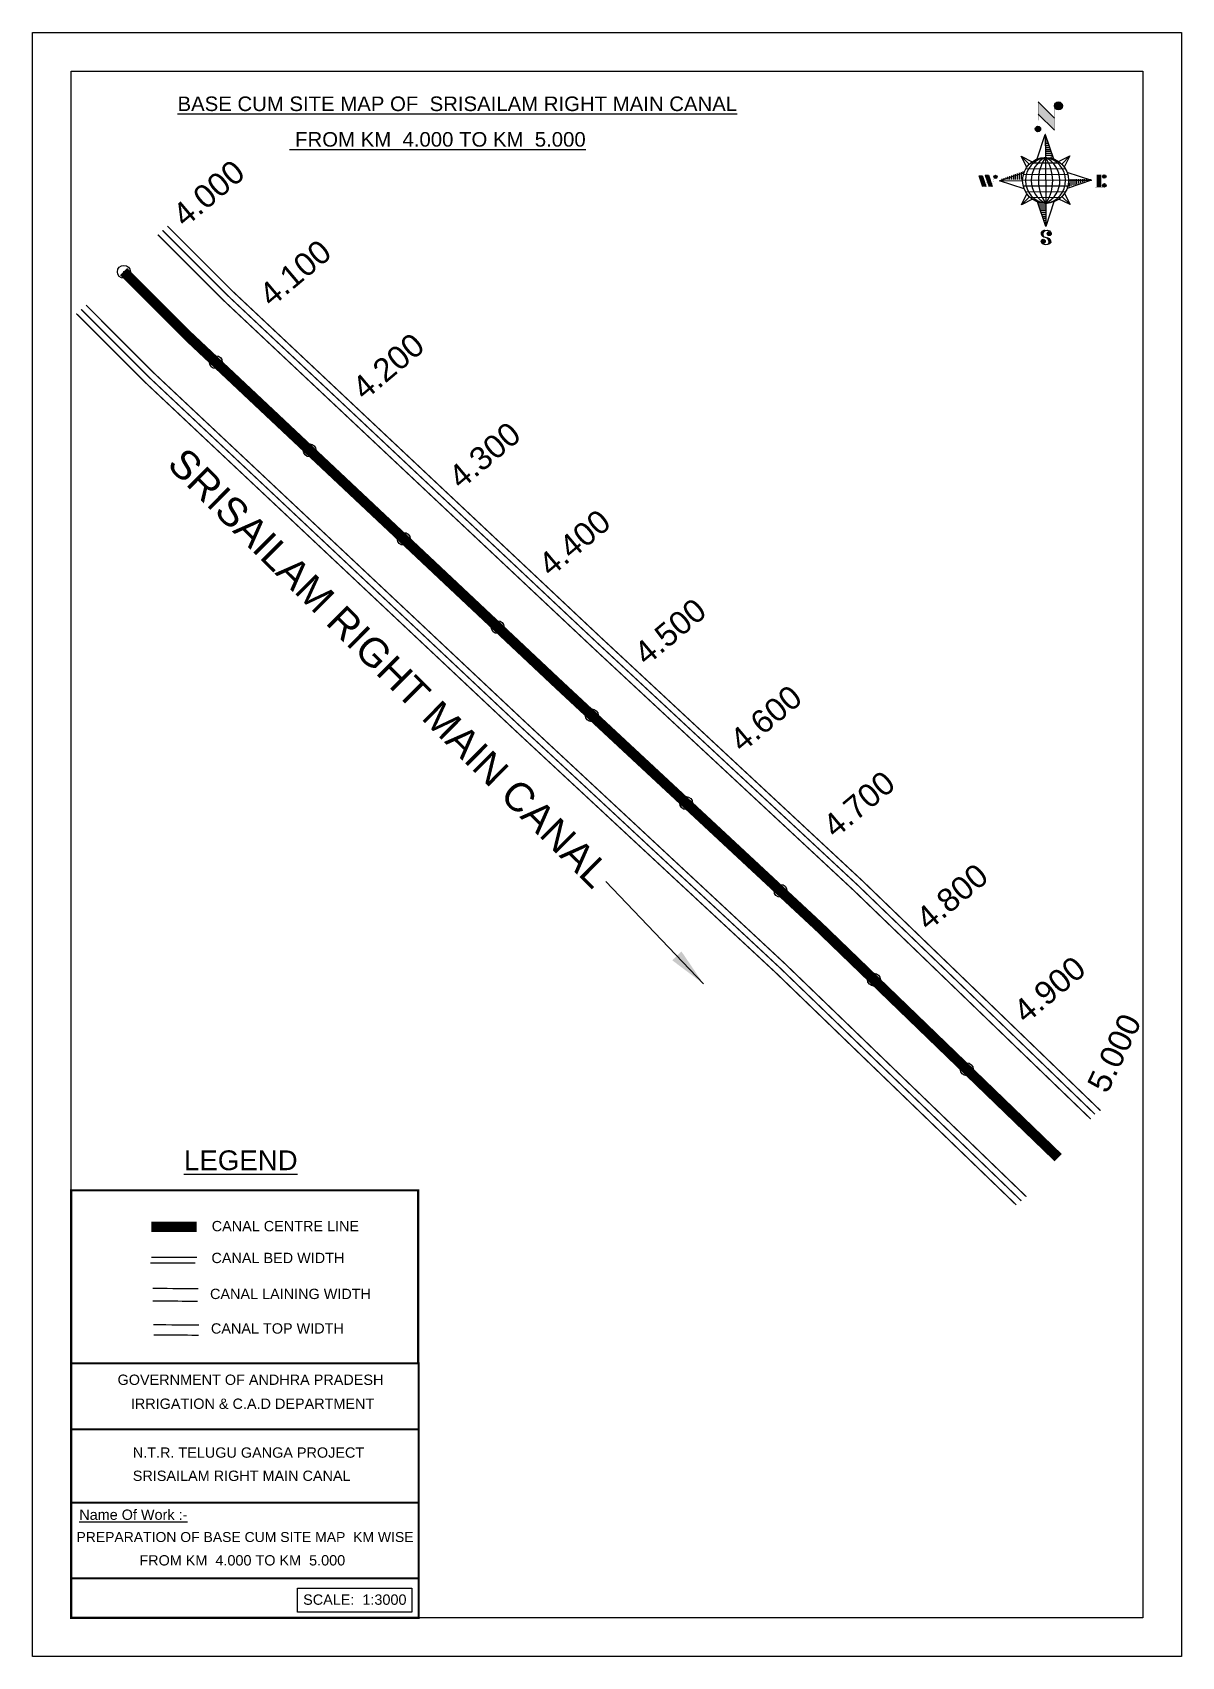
# Model space of a CAD drawing. Header units: inches. Extents: x 269779 to 270670, y 1755216 to 1756476.
import ezdxf

# ---------------------------------------------------------------- set-up
doc = ezdxf.new("R2010")
doc.units = ezdxf.units.IN
doc.header["$MEASUREMENT"] = 0
doc.header["$PDMODE"] = 32
doc.header["$PDSIZE"] = 10
for name, color, linetype in [('AQUADUCT', 1, 'Continuous'), ('bed with', 5, 'Continuous'), ('bord', 1, 'Continuous'), ('CHAINAGE', 7, 'Continuous'), ('FRAME 025', 7, 'Continuous'), ('lining', 4, 'Continuous'), ('TEXT', 7, 'Continuous'), ('top of bund', 1, 'Continuous'), ('V', 6, 'Continuous')]:
    doc.layers.add(name, color=color, linetype=linetype)
doc.styles.get("Standard").update_dxf_attribs({"font": 'arial.ttf'})
doc.dimstyles.get("Standard").update_dxf_attribs({"dimtxt": 0.18, "dimasz": 0.18, "dimexe": 0.18, "dimexo": 0.0625, "dimgap": 0.09, "dimtad": 0, "dimtih": 1, "dimtoh": 1, "dimdec": 4, "dimzin": 0, "dimdsep": 46, "dimtxsty": 'Standard', "dimcen": 0.09, "dimadec": 0, "dimazin": 0, "dimtfac": 1, "dimtdec": 4, "dimtofl": 0, "dimtmove": 0, "dimatfit": 3, "dimfxl": 0, "dimtolj": 1, "dimtzin": 0, "dimarcsym": 0})
pattern_1 = [(267.297113149, (-8720374.938, 50637915.138), (10.5367255337, -0.497431438), [])]
pattern_2 = [(357.297113149, (-8720374.938, 50637915.138), (0.497431438, 10.5367255337), [])]

# ---------------------------------------------------------------- blocks, each defined once
blk = doc.blocks.new('*X5')
at = {"color": 0, "linetype": 'Continuous'}
for p, q in [((6321.6, 240.5), (6322.3, 241.2)), ((6321.6, 240.3), (6322.3, 241)), ((6321.6, 240.1), (6322.3, 240.8)), ((6321.6, 239.9), (6322.4, 240.7)), ((6321.6, 239.8), (6322.4, 240.6)), ((6321.6, 239.6), (6322.5, 240.5)), ((6321.6, 239.4), (6322.5, 240.3)), ((6321.6, 239.2), (6322.6, 240.2)), ((6321.7, 239.1), (6322.6, 240.1)), ((6321.8, 240.8), (6322.4, 241.4)), ((6321.8, 239), (6322.7, 240)), ((6321.8, 239), (6322.8, 239.9)), ((6321.9, 238.9), (6322.9, 239.8)), ((6322, 238.8), (6323, 239.7)), ((6322.1, 241.3), (6322.4, 241.6)), ((6322.1, 238.7), (6323.1, 239.6)), ((6322.2, 238.6), (6323.1, 239.6)), ((6322.3, 238.5), (6323.2, 239.5)), ((6322.4, 238.5), (6323.3, 239.4)), ((6322.5, 238.4), (6323.4, 239.3)), ((6322.7, 238.4), (6323.6, 239.3)), ((6322.8, 238.3), (6323.7, 239.2)), ((6322.9, 238.3), (6323.8, 239.1)), ((6323.1, 238.2), (6323.9, 239.1)), ((6323.2, 238.2), (6324, 239)), ((6323.3, 238.2), (6324.2, 239)), ((6323.5, 238.1), (6324.3, 238.9)), ((6323.7, 238.1), (6324.4, 238.9)), ((6323.8, 238.1), (6324.6, 238.8)), ((6324.1, 238.2), (6324.7, 238.8)), ((6324.3, 238.3), (6324.9, 238.8)), ((6324.6, 238.3), (6325.1, 238.8)), ((6324.8, 238.4), (6325.2, 238.8)), ((6325.1, 238.5), (6325.4, 238.8)), ((6325.4, 238.6), (6325.6, 238.8))]:
    blk.add_line(p, q, dxfattribs=at)
blk = doc.blocks.new('*X4')
at = {"color": 0, "linetype": 'Continuous'}
for p, q in [((6324.4, 240.3), (6324.5, 240.4)), ((6324.6, 240.3), (6324.8, 240.5)), ((6324.7, 240.2), (6325, 240.5)), ((6324.8, 240.2), (6325.2, 240.6)), ((6325, 240.1), (6325.5, 240.6)), ((6325.1, 240.1), (6325.6, 240.6)), ((6325.2, 240), (6325.8, 240.6)), ((6325.3, 240), (6326, 240.6)), ((6325.4, 239.9), (6326.1, 240.6)), ((6325.5, 239.8), (6326.2, 240.5)), ((6325.6, 239.8), (6326.3, 240.5)), ((6325.7, 239.7), (6326.5, 240.4)), ((6325.9, 239.6), (6326.6, 240.3)), ((6326, 239.5), (6326.7, 240.3)), ((6326, 239.4), (6326.8, 240.2)), ((6326.1, 239.3), (6327, 240.2)), ((6326.2, 239.3), (6327.1, 240.1)), ((6326.3, 239.2), (6327.1, 240)), ((6326.4, 239.1), (6327.2, 239.9)), ((6326.5, 239), (6327.3, 239.8)), ((6326.5, 238.9), (6327.4, 239.7)), ((6326.6, 238.8), (6327.5, 239.6)), ((6326.7, 238.7), (6327.5, 239.5)), ((6326.8, 238.6), (6327.6, 239.4)), ((6326.8, 238.5), (6327.7, 239.3)), ((6326.8, 236.5), (6327.4, 237)), ((6326.9, 238.3), (6327.8, 239.2)), ((6326.9, 238.2), (6327.9, 239.1)), ((6326.9, 236.8), (6327.6, 237.4)), ((6327, 238.1), (6327.8, 239)), ((6327, 237.9), (6327.8, 238.8)), ((6327, 237.8), (6327.8, 238.6)), ((6327, 237.6), (6327.8, 238.4)), ((6327, 237.4), (6327.8, 238.2)), ((6327, 237.3), (6327.8, 238)), ((6327, 237.1), (6327.8, 237.9))]:
    blk.add_line(p, q, dxfattribs=at)
blk = doc.blocks.new('H')
at = {"layer": 'bord', "extrusion": (0.000427885, 0.004792, 0.999988)}
h = blk.add_hatch(dxfattribs=at)
h.set_pattern_fill('LINE', color=8, scale=84.387686, angle=-2.70289, style=0)
h.set_pattern_definition(pattern_2)
h.paths.add_polyline_path([(-492.5, 785.6, -0.090992), (-448, 775.2), (-486.5, 912)])
h = blk.add_hatch(dxfattribs=at)
h.set_pattern_fill('LINE', color=8, scale=84.387686, angle=-92.70289, style=0)
h.set_pattern_definition(pattern_1)
h.paths.add_polyline_path([(-624.9, 665.1, -0.090992), (-614.5, 709.6), (-751.3, 671.1)])
h = blk.add_hatch(dxfattribs=at)
h.set_pattern_fill('LINE', color=8, scale=84.387686, angle=-92.70289, style=0)
h.set_pattern_definition(pattern_1)
h.paths.add_polyline_path([(-245.6, 647.2), (-372, 653.2, -0.090992), (-382.4, 608.7)])
h = blk.add_hatch(dxfattribs=at)
h.set_pattern_fill('LINE', color=8, scale=84.387686, angle=-2.70289, style=0)
h.set_pattern_definition(pattern_2)
h.paths.add_polyline_path([(-504.4, 532.7, -0.090992), (-548.9, 543.1), (-510.4, 406.3)])
for p, q in [((-516.2, 1087.1, -1217.1), (-431.5, 994, -1216.7)), ((-519.4, 1020.4, -1216.8), (-434.7, 927.3, -1216.4)), ((-538.3, 773.7, -1215.6), (-487, 906.2, -1216.3)), ((-487, 906.2, -1216.3), (-493, 779.8, -1215.7)), ((-487, 906.2, -1216.3), (-448.5, 769.4, -1215.7)), ((-626.7, 793.8, -1215.7), (-566.8, 760.2, -1215.6)), ((-626.7, 793.8, -1215.7), (-584.1, 747, -1215.5)), ((-598.9, 731, -1215.4), (-626.7, 793.8, -1215.7)), ((-421.3, 753.3, -1215.6), (-358.5, 781.1, -1215.7)), ((-358.5, 781.1, -1215.7), (-405.3, 738.5, -1215.5)), ((-358.5, 781.1, -1215.7), (-392.1, 721.2, -1215.4)), ((-864.7, 700.9, -1215.1), (-846.9, 637.7, -1214.9)), ((-846.9, 700.1, -1215.1), (-829.1, 636.9, -1214.9)), ((-829.1, 699.2, -1215.2), (-811.3, 636, -1214.9)), ((-829.1, 699.2, -1215.2), (-811.3, 698.4, -1215.2)), ((-811.3, 698.4, -1215.2), (-793.5, 635.2, -1214.9)), ((-751.8, 665.3, -1215), (-615, 703.8, -1215.3)), ((-751.8, 665.3, -1215), (-625.4, 659.3, -1215)), ((-619.3, 614, -1214.8), (-751.8, 665.3, -1215)), ((-246.1, 641.4, -1215.1), (-382.9, 602.9, -1214.9)), ((-378.6, 692.6, -1215.3), (-246.1, 641.4, -1215.1)), ((-372.5, 647.4, -1215.1), (-246.1, 641.4, -1215.1)), ((-213.5, 669.3, -1215.3), (-216.7, 600.8, -1214.9)), ((-197.2, 599.9, -1214.9), (-193.9, 668.4, -1215.3)), ((-639.4, 525.6, -1214.4), (-605.8, 585.5, -1214.7)), ((-639.4, 525.6, -1214.4), (-592.6, 568.1, -1214.6)), ((-576.6, 553.3, -1214.6), (-639.4, 525.6, -1214.4)), ((-510.9, 400.5, -1213.9), (-549.4, 537.2, -1214.5)), ((-371.2, 512.9, -1214.5), (-431.1, 546.5, -1214.6)), ((-371.2, 512.9, -1214.5), (-413.8, 559.7, -1214.7)), ((-399, 575.7, -1214.7), (-371.2, 512.9, -1214.5)), ((-459.6, 533, -1214.5), (-510.9, 400.5, -1213.9)), ((-504.9, 526.9, -1214.5), (-510.9, 400.5, -1213.9))]:
    blk.add_line(p, q, dxfattribs=at)
at = {"layer": 'bord', "color": 8, "linetype": 'ByBlock', "extrusion": (0.000427885, 0.004792, 0.999988)}
for p, q in [((-386.5, 711.4, -1215.4), (-605.5, 721.7, -1215.4)), ((-410.8, 744.2, -1215.5), (-578.1, 752.1, -1215.5)), ((-493, 779.8, -1215.7), (-504.9, 526.9, -1214.5)), ((-372.5, 647.4, -1215.1), (-625.4, 659.3, -1215)), ((-378, 615.9, -1214.9), (-622.9, 627.5, -1214.9)), ((-375, 679.2, -1215.3), (-619.9, 690.7, -1215.2)), ((-392.4, 584.9, -1214.8), (-611.4, 595.3, -1214.7)), ((-419.8, 554.6, -1214.6), (-587.1, 562.5, -1214.6))]:
    blk.add_line(p, q, dxfattribs=at)
at = {"layer": 'bord', "extrusion": (0.000427885, 0.004792, 0.999988), "elevation": -1212.1}
for points in [[(-522, 959.6, 1.61, 1.61, 0), (-515.7, 1092.9, 1.61, 1.61, 0)], [(-434.2, 933.1, 1.61, 1.61, 0), (-427.9, 1066.5, 1.61, 1.61, 0)], [(-870.1, 707, 0.642, 0.642, 0), (-846.4, 705.9, 0.642, 0.642, 0)], [(-828.6, 642.7, 0.642, 0.642, 0), (-855.2, 643.9, 0.642, 0.642, 0)], [(-828.6, 642.7, 0.642, 0.642, 0), (-821, 678, 0.642, 0.642, 0)], [(-810.8, 641.8, 0.642, 0.642, 0), (-784.1, 640.6, 0.642, 0.642, 0)], [(-793, 641, 0.642, 0.642, 0), (-781.6, 693.9, 0.642, 0.642, 0)], [(-222.7, 675.6, 0.706, 0.706, 0), (-173.8, 673.3, 0.706, 0.706, 0)], [(-177.1, 604.8, 0.706, 0.706, 0), (-226, 607.1, 0.706, 0.706, 0)]]:
    blk.add_lwpolyline(points, format="xyseb", dxfattribs=at)
for points in [[(-413.7, 1073.1, 22.3, 22.3, 1), (-397.6, 1057.7, 22.3, 22.3, 1)], [(-530.3, 949.5, 14.8, 14.8, 1), (-519.6, 939.3, 14.8, 14.8, 1)], [(-775.9, 696.6, 8.9, 8.9, 1), (-769.5, 690.4, 8.9, 8.9, 1)], [(-177.8, 666.9, 9.79, 9.79, 1), (-170.8, 660.1, 9.79, 9.79, 1)], [(-180.1, 618, 9.79, 9.79, 1), (-173.1, 611.2, 9.79, 9.79, 1)], [(-489.8, 361.7, 11.1, 11.1, 1), (-498.1, 369.1, 11.1, 11.1, 1)], [(-525.2, 321.6, 11.1, 11.1, 1), (-533.4, 328.9, 11.1, 11.1, 1)]]:
    blk.add_lwpolyline(points, format="xyseb", close=True, dxfattribs=at)
at = {"layer": 'bord', "extrusion": (0.000427885, 0.004792, 0.999988), "const_width": 0.706, "elevation": -1212.1}
blk.add_lwpolyline([(-194.8, 644.8), (-185, 644.4)], dxfattribs=at)
at = {"layer": 'bord', "extrusion": (0.000427885, 0.004792, 0.999988), "elevation": -1212.1}
for points in [[(-537, 317.4), (-530.7, 310.5), (-519.8, 306.8), (-504.9, 306.9), (-493.9, 310), (-486.3, 317.7), (-486.5, 325.8), (-490.6, 333.3), (-493.5, 336.2), (-502.8, 340.9), (-522.5, 347.3), (-530.4, 351.6), (-533.7, 354.6), (-537.4, 362.6), (-537, 373.4), (-530, 380.7), (-520, 384.1), (-503.5, 384.2), (-492.5, 379.9), (-487.1, 373.3)], [(-522.5, 347.6), (-526.2, 353.8), (-527.8, 360.6), (-527.9, 370.6), (-525.9, 375.5), (-521.3, 381.2), (-514.5, 384.4)], [(-504.9, 306.9), (-499, 312.4), (-497, 319.4), (-497.5, 326.5), (-501.2, 335.4), (-509.2, 343.2)]]:
    blk.add_lwpolyline(points, dxfattribs=at)
at = {"layer": 'bord', "extrusion": (0.000427885, 0.004792, 0.999988)}
for centre, radius in [((-405.6, 1065.4, -1212.1), 22.3), ((-525, 944.4, -1212.1), 14.8), ((-498.4, 659.1, -1212.1), 126.6), ((-772.7, 693.5, -1212.1), 8.9), ((-174.3, 663.5, -1212.1), 9.79), ((-176.6, 614.6, -1212.1), 9.79), ((-494, 365.4, -1212.1), 11.1), ((-529.3, 325.2, -1212.1), 11.1)]:
    blk.add_circle(centre, radius, dxfattribs=at)
at = {"layer": 'bord', "color": 8, "linetype": 'ByBlock', "extrusion": (0.000427885, 0.004792, 0.999988)}
for centre, radius, start, end in [((-481.5, 658.3, -1212.1), 127.7, 94.92536, 259.66906), ((-436.8, 656.2, -1212.1), 140.8, 113.28644, 241.30798), ((-315.9, 650.5, -1212.1), 222.3, 142.58916, 212.00526), ((-560.1, 662.1, -1212.1), 140.8, 293.28644, 61.30798), ((-681, 667.8, -1212.1), 222.3, 322.58916, 32.00526), ((-515.4, 659.9, -1212.1), 127.7, 274.92536, 79.66906)]:
    blk.add_arc(centre, radius, start, end, dxfattribs=at)
at = {"layer": 'bord', "extrusion": (0.000427885, 0.004792, 0.999988)}
for points in [[(-515.7, 1092.9, -1212.1), (-431, 999.8, -1212.1), (-518.9, 1026.2, -1212.1), (-434.2, 933.1, -1212.1)], [(-864.1, 706.7, -1212.1), (-846.4, 705.9, -1212.1), (-846.3, 643.5, -1212.1), (-828.6, 642.7, -1212.1)], [(-828.6, 705, -1212.1), (-810.8, 704.2, -1212.1), (-810.8, 641.8, -1212.1), (-793, 641, -1212.1)], [(-193.4, 674.2, -1212.1), (-196.6, 605.7, -1212.1), (-213, 675.1, -1212.1), (-216.2, 606.7, -1212.1)]]:
    blk.add_solid(points, dxfattribs=at)
at = {"layer": 'bord', "extrusion": (0.000427885, 0.004792, 0.999988), "xscale": 7.977342409717546, "yscale": 7.977342408231451, "zscale": 7.977342408476333, "rotation": 138.0840426661453}
for name, p in [('*X4', (38300.5, -31929.4, -1212.1)), ('*X5', (38314.4, -31950.9, -1212.1))]:
    blk.add_blockref(name, p, dxfattribs=at)

msp = doc.modelspace()

# ---------------------------------------------------------------- linework, layer by layer
at = {"linetype": 'ByBlock'}
for points in [[(269779.4, 1755216.2), (269779.4, 1756476.2), (270670.4, 1756476.2), (270670.4, 1755216.2)], [(270640.4, 1756446.2), (270640.4, 1755246.2), (269809.4, 1755246.2), (269809.4, 1756446.2)]]:
    msp.add_lwpolyline(points, close=True, dxfattribs=at)
at = {"color": 3}
for p in [(269850.3, 1756290.5), (269921.6, 1756220.4), (269994.4, 1756151.9), (270067.3, 1756083.3), (270140.1, 1756014.8), (270213.1, 1755946.4), (270286.3, 1755878.3), (270359.5, 1755810.2), (270431.9, 1755741.3), (270503.9, 1755671.8)]:
    msp.add_point(p, dxfattribs=at)
at = {"layer": 'bed with', "const_width": 1}
for points in [[(269876.6, 1756319.3), (269927.6, 1756268.3), (270214.1, 1755998.8), (270416.2, 1755810.6), (270600, 1755633.2)], [(269820.9, 1756264.7), (269873.2, 1756212.3), (270160.8, 1755941.9), (270362.6, 1755754), (270550.1, 1755572.9)], [(269905.8, 1755521.4), (269903.8, 1755521.5), (269871, 1755521.5), (269870.7, 1755521.5)], [(269906.9, 1755525.9), (269903.8, 1755525.9), (269871.6, 1755525.9)]]:
    msp.add_lwpolyline(points, dxfattribs=at)
at = {"layer": 'FRAME 025', "lineweight": -3, "const_width": 1.64}
for points in [[(269809.4, 1755577.9), (270078.5, 1755577.9), (270078.5, 1755443.7), (269809.4, 1755443.7)], [(269809.4, 1755443.7), (270078.9, 1755443.7), (270078.9, 1755246.2), (269809.4, 1755246.2)]]:
    msp.add_lwpolyline(points, close=True, dxfattribs=at)
for points in [[(269809.4, 1755392.4), (270078.9, 1755392.4)], [(269809.4, 1755335.6), (270078.9, 1755335.6)], [(269809.4, 1755276.9), (270078.9, 1755276.9)]]:
    msp.add_lwpolyline(points, dxfattribs=at)
at = {"layer": 'lining', "const_width": 1}
for points in [[(269880.2, 1756322.7), (269931, 1756271.9), (270217.5, 1756002.5), (270419.7, 1755814.3), (270603.3, 1755636.9)], [(269817.2, 1756261.3), (269869.8, 1756208.7), (270157.3, 1755938.2), (270359.1, 1755750.4), (270546.2, 1755569.7)], [(269872.7, 1755501.8), (269897.4, 1755501.6), (269908, 1755501.5)], [(269872.6, 1755492.1), (269899.5, 1755491.8), (269907.5, 1755491.8)]]:
    msp.add_lwpolyline(points, dxfattribs=at)
at = {"layer": 'top of bund', "const_width": 1}
for points in [[(269884.1, 1756325.9), (269934.5, 1756275.5), (270220.9, 1756006.1), (270423.1, 1755817.9), (270607.6, 1755639.7)], [(269813.4, 1756258.1), (269866.3, 1756205.2), (270153.9, 1755934.5), (270355.7, 1755746.8), (270542.3, 1755566.5)], [(269873.2, 1755473.6), (269897.8, 1755473.4), (269908.6, 1755473.3)], [(269908.2, 1755465.4), (269900.3, 1755465.5), (269873.3, 1755465.7)]]:
    msp.add_lwpolyline(points, dxfattribs=at)
at = {"layer": 'V', "color": 6, "const_width": 8}
for points in [[(269850.1, 1756290.6), (269900.4, 1756240.3), (270187.4, 1755970.3), (270389.4, 1755782.3), (270574.8, 1755603.2)], [(269906.8, 1755549.5), (269904.2, 1755549.5), (269871.6, 1755549.5)], [(269871.6, 1755549.5), (269906.8, 1755549.5)]]:
    msp.add_lwpolyline(points, dxfattribs=at)
at = {"layer": 'V', "color": 0}
msp.add_lwpolyline([(269984.9, 1755269.3), (270073.6, 1755269.3), (270073.6, 1755250.6), (269984.9, 1755250.6)], close=True, dxfattribs=at)

# ---------------------------------------------------------------- block references
at = {"layer": 'AQUADUCT', "color": 1, "xscale": 0.1408039184319789, "yscale": 0.1408039184752852, "zscale": 0.1408039184379445, "rotation": 3.078330572322649}
msp.add_blockref('H', (270640.1, 1756273.3, 170.9), dxfattribs=at)

# ---------------------------------------------------------------- texts
at = {"layer": 'CHAINAGE'}
for s, rotation, p in [('4.000', 40.1201, (269897.6, 1756324.4)), ('4.100', 40.1201, (269964.7, 1756262.5)), ('4.200', 40.1201, (270036.9, 1756190.1)), ('4.300', 40.1201, (270111.6, 1756121.1)), ('4.400', 40.1201, (270181.3, 1756053.2)), ('4.500', 40.1201, (270255.5, 1755984.3)), ('4.600', 40.1201, (270329.7, 1755916.9)), ('4.700', 40.1201, (270401.9, 1755850.4)), ('4.800', 40.1201, (270474.1, 1755778.5)), ('4.900', 40.1201, (270549.7, 1755706.6)), ('5.000', 64.5356, (270612.8, 1755652.2))]:
    msp.add_text(s, height=18, rotation=rotation, dxfattribs=at).set_placement(p)
at = {"layer": 'CHAINAGE', "color": 1}
msp.add_text('SRISAILAM RIGHT MAIN CANAL', height=22.124, rotation=315.1456, dxfattribs=at).set_placement((269882.9, 1756140.1))
at = {"layer": 'CHAINAGE', "color": 0}
for s, height, p in [('%%ULEGEND', 15.34, (269896.9, 1755593.5)), ('CANAL CENTRE LINE', 8, (269918.4, 1755546.1)), ('CANAL BED WIDTH', 8, (269918.2, 1755521.4)), ('CANAL LAINING WIDTH', 8, (269917.1, 1755493.5)), ('CANAL TOP WIDTH', 8, (269917.8, 1755466.7)), ('GOVERNMENT OF ANDHRA PRADESH ', 8, (269845.4, 1755426.9)), ('IRRIGATION & C.A.D DEPARTMENT', 8, (269855.7, 1755408.3)), ('N.T.R. TELUGU GANGA PROJECT', 8, (269857.2, 1755370.4)), ('SRISAILAM RIGHT MAIN CANAL', 8, (269857.2, 1755352.4)), ('%%UName Of Work :-', 8, (269815.7, 1755322.2)), ('PREPARATION OF BASE CUM SITE MAP  KM WISE', 7.743, (269813.5, 1755305)), (' FROM KM  4.000 TO KM  5.000', 8, (269859.2, 1755286.8)), ('SCALE:  1:3000', 8, (269989.3, 1755256.3))]:
    msp.add_text(s, height=height, dxfattribs=at).set_placement(p)
at = {"layer": 'TEXT', "color": 0}
for s, p in [('%%UBASE CUM SITE MAP OF  SRISAILAM RIGHT MAIN CANAL', (269891.9, 1756415.2)), ('%%U FROM KM  4.000 TO KM  5.000', (269978.7, 1756387.6))]:
    msp.add_text(s, height=11.294, dxfattribs=at).set_placement(p)

# ---------------------------------------------------------------- leaders
at = {"layer": 'CHAINAGE', "color": 1}
msp.add_leader([(270299.8, 1755738), (270224.1, 1755817.5)], dimstyle='Standard', override={"dimasz": 30, "dimgap": 0.09, "dimtad": 0}, dxfattribs=at)

doc.saveas('drawing.dxf')
